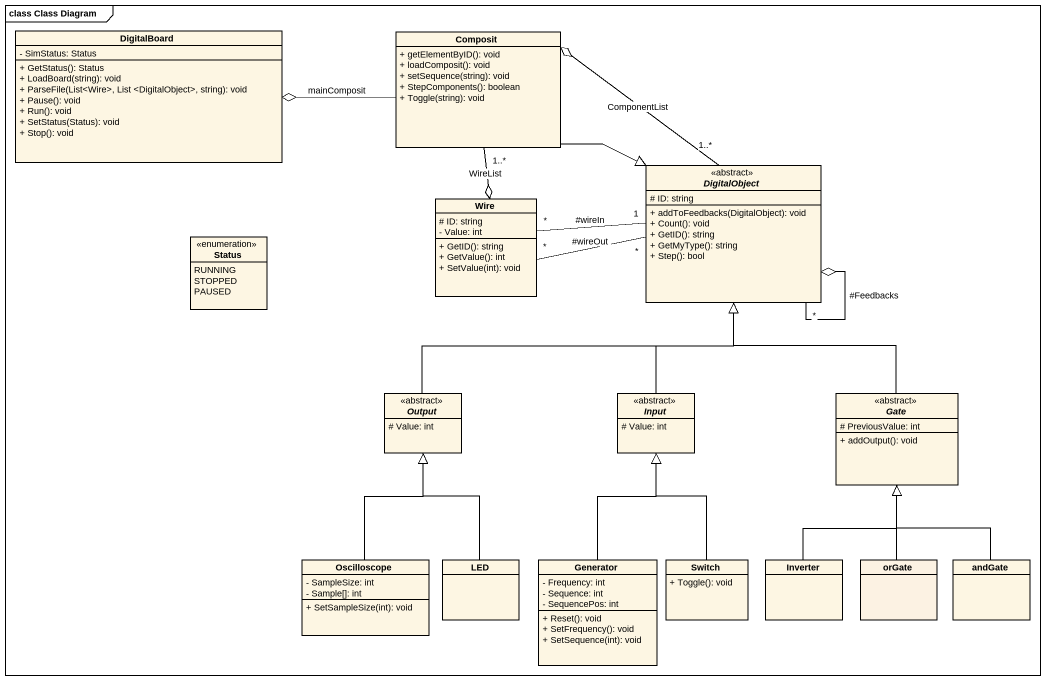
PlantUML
@startuml
mainframe class Class Diagram
hide circle
hide empty members
skinparam classAttributeIconSize 0
class DigitalBoard {
  - SimStatus: Status
  + GetStatus(): Status
  + LoadBoard(string): void
  + ParseFile(List<Wire>, List <DigitalObject>, string): void
  + Pause(): void
  + Run(): void
  + SetStatus(Status): void
  + Stop(): void
}
class Composit {
  + getElementByID(): void
  + loadComposit(): void
  + setSequence(string): void
  + StepComponents(): boolean
  + Toggle(string): void
}
abstract class DigitalObject <<abstract>> {
  # ID: string
  + addToFeedbacks(DigitalObject): void
  + Count(): void
  + GetID(): string
  + GetMyType(): string
  + Step(): bool
}
class Wire {
  # ID: string
  - Value: int
  + GetID(): string
  + GetValue(): int
  + SetValue(int): void
}
enum Status {
  RUNNING
  STOPPED
  PAUSED
}
abstract class Output <<abstract>> {
  # Value: int
}
abstract class Input <<abstract>> {
  # Value: int
}
abstract class Gate <<abstract>> {
  # PreviousValue: int
  + addOutput(): void
}
class Oscilloscope {
  - SampleSize: int
  - Sample[]: int
  + SetSampleSize(int): void
}
class LED
class Generator {
  - Frequency: int
  - Sequence: int
  - SequencePos: int
  + Reset(): void
  + SetFrequency(): void
  + SetSequence(int): void
}
class Switch {
  + Toggle(): void
}
class Inverter
class orGate #FCF2E3
class andGate
Composit -left-o DigitalBoard : mainComposit
Composit -right-|> DigitalObject
Composit "1..*" --o Wire : WireList
DigitalObject "1..*" -left-o Composit : ComponentList
DigitalObject "*" --o DigitalObject : #Feedbacks
Wire "*" -right- "1" DigitalObject : #wireIn
Wire "*" -right- "*" DigitalObject : #wireOut
Output -up-|> DigitalObject
Input -up-|> DigitalObject
Gate -up-|> DigitalObject
Oscilloscope -up-|> Output
LED -up-|> Output
Generator -up-|> Input
Switch -up-|> Input
Inverter -up-|> Gate
orGate -up-|> Gate
andGate -up-|> Gate
@enduml
